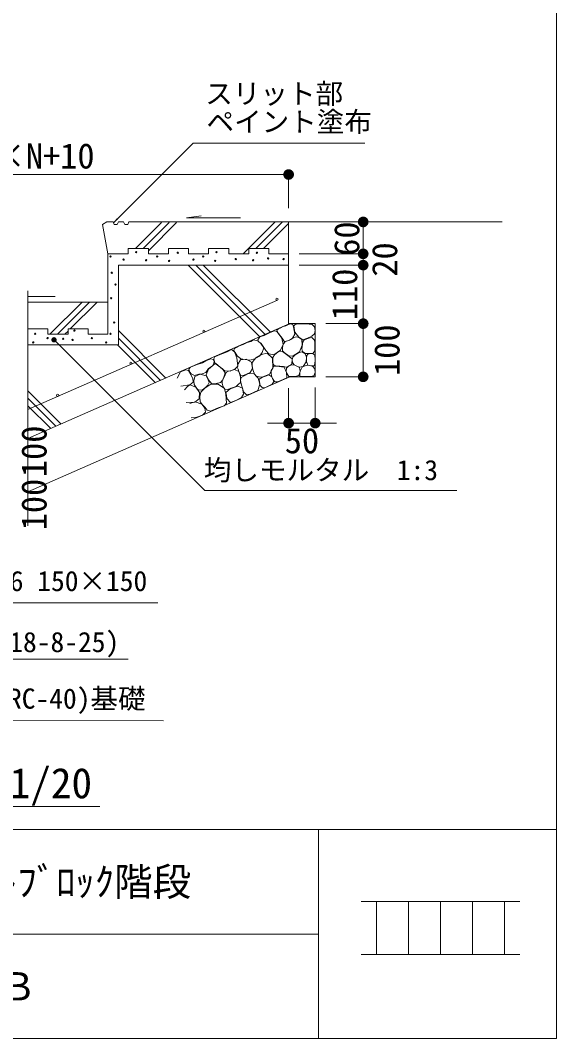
# Model space of a CAD drawing. Units: millimetres at full size, sheet at 1:20. Extents: x 170 to 5646, y 2192 to 5926.
# Drawn here: x 4638 to 5646, y 2192 to 4106 of the extents above; entities that cross this region are included whole.
import ezdxf
from ezdxf.enums import TextEntityAlignment as Align

# ---------------------------------------------------------------- set-up
doc = ezdxf.new("R2010")
doc.units = ezdxf.units.MM
doc.header["$LTSCALE"] = 20
doc.linetypes.add('USER1', pattern=[50, 37.5, -12.5])
for name, color, linetype, lineweight in [('0_2', 7, 'Continuous', 13), ('_0-0_', 7, 'Continuous', 13), ('ハッチ', 4, 'Continuous', 13), ('寸法', 1, 'Continuous', 13), ('本体', 7, 'Continuous', 13)]:
    doc.layers.add(name, color=color, linetype=linetype, lineweight=lineweight)
doc.styles.add('ＭＳ ゴシック', font='')
doc.styles.get('ＭＳ ゴシック').set_extended_font_data('MS Gothic')

# ---------------------------------------------------------------- blocks, each defined once
blk = doc.blocks.new('filled_dot')
at = {"color": 0, "linetype": 'Continuous', "lineweight": -2, "const_width": 1.25}
blk.add_lwpolyline([(-0.625, 0, 1), (0.625, 0, 1)], format="xyb", close=True, dxfattribs=at)
blk = doc.blocks.new('filled_arrow')
at = {"color": 0, "linetype": 'Continuous', "lineweight": -2}
blk.add_solid([(7.5, 1.25), (0, 0), (7.5, -1.25)], dxfattribs=at)

msp = doc.modelspace()

# ---------------------------------------------------------------- linework, layer by layer
at = {"layer": '0_2'}
for p, q in [((5278.64, 2450.28), (5576.46, 2450.28)), ((5307.55, 2450.28), (5307.55, 2350.28)), ((5367.55, 2450.28), (5367.55, 2350.28)), ((5427.55, 2450.28), (5427.55, 2350.28)), ((5487.55, 2450.28), (5487.55, 2350.28)), ((5547.55, 2450.28), (5547.55, 2350.28)), ((5198.12, 2388.97), (3254.23, 2388.97)), ((5278.64, 2350.28), (5576.46, 2350.28))]:
    msp.add_line(p, q, dxfattribs=at)
at = {"layer": '0_2', "color": 1}
for points in [[(4812.83, 3725.85), (4819.9, 3732.92), (4962.78, 3875.8), (5285.33, 3875.8)], [(4202.16, 3177.11), (4209.23, 3170.04), (4367.82, 3011.46), (4896.67, 3011.46)]]:
    msp.add_lwpolyline(points, dxfattribs=at)
at = {"layer": '_0-0_', "color": 4}
msp.add_line((5142.17, 3753.57), (5142.17, 3816.64), dxfattribs=at)
at = {"layer": '_0-0_', "color": 6}
msp.add_line((169.55, 2585.55), (5645.8, 2585.55), dxfattribs=at)
at = {"layer": '_0-0_'}
msp.add_line((5198.12, 2585.55), (5198.12, 2192.39), dxfattribs=at)
at = {"layer": '_0-0_', "color": 6}
msp.add_lwpolyline([(5645.8, 5816.02), (169.55, 5816.02), (169.55, 2192.39), (5645.8, 2192.39)], close=True, dxfattribs=at)
at = {"layer": 'ハッチ'}
for p, q in [((4854.48, 3677.5), (4903.31, 3726.33)), ((4868.62, 3677.5), (4917.45, 3726.33)), ((5056.61, 3667.5), (5116.61, 3727.5)), ((5080.75, 3677.5), (5130.75, 3727.5)), ((4953.57, 3646.33), (5088.28, 3511.62)), ((4967.72, 3646.33), (5098.11, 3515.93)), ((4981.86, 3646.33), (5107.94, 3520.25)), ((4693.5, 3516.52), (4753.31, 3576.33)), ((4707.64, 3516.52), (4767.45, 3576.33)), ((4822.17, 3523.18), (4911.37, 3433.97)), ((4822.17, 3509.03), (4901.55, 3429.66)), ((4820.73, 3496.33), (4891.72, 3425.34)), ((4652.19, 3410.31), (4714.81, 3347.69)), ((4652.19, 3396.17), (4704.98, 3343.38)), ((4652.19, 3382.03), (4695.15, 3339.07))]:
    msp.add_line(p, q, dxfattribs=at)
at = {"layer": 'ハッチ', "linetype": 'USER1'}
for p, q in [((4878.54, 3673.27), (4931.59, 3726.33)), ((5094.89, 3677.5), (5142.17, 3724.77)), ((4731.79, 3526.52), (4781.59, 3576.33))]:
    msp.add_line(p, q, dxfattribs=at)
at = {"layer": 'ハッチ'}
for points in [[(5086.4, 3502.17), (5084.4, 3505.83), (5088.28, 3511.33), (5096.16, 3513.86), (5106.23, 3519.07), (5115.46, 3522.94), (5120.14, 3521.54), (5129.56, 3508.87), (5131.88, 3496.91), (5127.03, 3486.64), (5114.63, 3477.93), (5105.05, 3479.31), (5099.41, 3485.95), (5090.3, 3498.74)], [(5123.24, 3517.54), (5120.81, 3522.02), (5119.85, 3523.99), (5123.28, 3526.6), (5127.25, 3528.24), (5132.2, 3530.85), (5136.72, 3532.37), (5140.86, 3534.33), (5145.32, 3535.91), (5150.22, 3534.49), (5151.6, 3530.38), (5154.14, 3516.43), (5149.66, 3509.18), (5143.72, 3505.3), (5134.27, 3502.39), (5130.15, 3509.3)], [(5152.72, 3527.58), (5152.04, 3532.22), (5154.76, 3534.82), (5159.97, 3535.95), (5171.98, 3535.84), (5180.47, 3535.61), (5186.25, 3534.71), (5190.89, 3530.18), (5192.25, 3523.27), (5190.89, 3517.39), (5185.8, 3512.97), (5177.75, 3508.78), (5168.81, 3506.18), (5161.22, 3510.71), (5153.97, 3520.1)], [(5039.49, 3485.53), (5039.69, 3488.95), (5044.11, 3491.36), (5049.64, 3494.58), (5056.78, 3496.89), (5064.32, 3500.81), (5070.96, 3502.52), (5076.39, 3506.14), (5084.13, 3504.33), (5089.69, 3499.05), (5095.58, 3491.17), (5092.26, 3482), (5087.21, 3475.1), (5078.86, 3470.38), (5069.42, 3467.65), (5060.54, 3468.92), (5052.3, 3469.91), (5045.26, 3475.97), (5041.94, 3482.19)], [(5133.5, 3482.36), (5130.9, 3484.96), (5130.46, 3491.17), (5131.48, 3495.06), (5133.06, 3498.96), (5135.95, 3502.57), (5142.16, 3504.73), (5147.79, 3507.33), (5151.55, 3510.08), (5157.33, 3511.37), (5162.81, 3509.5), (5167, 3506.32), (5167.44, 3496.07), (5162.67, 3483.52), (5150.68, 3475.72), (5143.17, 3475.14)], [(5167.15, 3488.89), (5168.01, 3497.48), (5168.7, 3501.95), (5171.28, 3506.07), (5180.05, 3509.34), (5185.72, 3510.2), (5190.71, 3505.56), (5191.57, 3500.06), (5191.39, 3491.81), (5191.22, 3485.28), (5187.61, 3480.13), (5174.03, 3479.96), (5168.19, 3484.25)], [(5132.49, 3455.98), (5125.9, 3456.2), (5121.8, 3456.23), (5115.01, 3457.57), (5112.63, 3461.66), (5112.57, 3468.37), (5112.72, 3472.75), (5115.52, 3477.73), (5119.57, 3480.81), (5124.28, 3484.63), (5130.82, 3483.91), (5137.96, 3478.14), (5148.63, 3470.19), (5148.21, 3459.93), (5138.45, 3454.3)], [(4991.22, 3468.03), (4995.87, 3470.31), (5000.16, 3468.81), (5002.02, 3465.24), (5001.8, 3461.81), (4999.27, 3457.25), (4991.49, 3452.19), (4986.59, 3444.76), (4979.78, 3442.01), (4973.26, 3441.28), (4965, 3438.76), (4959.26, 3442.17), (4956.33, 3445.08), (4954.33, 3450.51), (4957.9, 3454.3), (4969.99, 3459.38), (4980.14, 3462.74), (4986.86, 3466.67)], [(5069.74, 3444.69), (5062.92, 3441.41), (5056.92, 3438.72), (5052.49, 3437.98), (5048.79, 3446.47), (5047.15, 3450.53), (5045.29, 3454.5), (5047.44, 3460.88), (5051.98, 3468.5), (5062.11, 3469.44), (5072.61, 3464.23), (5074.46, 3451.85)], [(5086.62, 3436.48), (5081.27, 3437.8), (5077.89, 3441.52), (5075.51, 3448.06), (5074.02, 3453.08), (5073.77, 3458.33), (5073.48, 3463.03), (5080.78, 3472.14), (5091.42, 3478.31), (5101.97, 3480.7), (5112.15, 3471.43), (5112.21, 3452.71), (5105.93, 3441.07), (5092.71, 3435.99)], [(5162.03, 3454.47), (5156.59, 3456.99), (5152.21, 3459.64), (5149.56, 3463.36), (5148.76, 3468.13), (5149.95, 3473.3), (5154.33, 3477.95), (5160.57, 3481.26), (5166.67, 3483.25), (5173.17, 3479.8), (5175.56, 3473.57), (5175.3, 3464.29), (5169.59, 3455.8)], [(5175.86, 3471.33), (5176.39, 3476.24), (5178.25, 3478.89), (5183.55, 3480.09), (5188.33, 3479.42), (5191.52, 3476.9), (5191.91, 3468.41), (5191.65, 3460.99), (5190.45, 3456.88), (5183.82, 3457.27), (5177.98, 3458.47), (5175.86, 3465.1)], [(5021.47, 3439.18), (5018.59, 3430.81), (5013.86, 3425.45), (5006.14, 3423.59), (4997.78, 3423.34), (4991.6, 3430.87), (4987.14, 3440.35), (4991.37, 3450.83), (5003.81, 3461.18), (5017.76, 3451.47), (5023.02, 3443.88)], [(5047.38, 3421.94), (5044.35, 3418.64), (5038.56, 3416.51), (5033.85, 3414.81), (5028.13, 3412.5), (5022.05, 3413.16), (5019.39, 3417.69), (5017.12, 3423.83), (5017.28, 3429.08), (5020.37, 3434.28), (5022.82, 3440.04), (5025.1, 3444.7), (5029.24, 3446.79), (5034.53, 3448.09), (5040.67, 3450.37), (5048.73, 3446.36), (5051.98, 3436.25), (5051.59, 3425.92)], [(5127.81, 3429.33), (5120.95, 3426.97), (5116.11, 3426.97), (5114.08, 3429.34), (5111.75, 3433.34), (5110.24, 3437.67), (5109.57, 3444), (5109.63, 3448.5), (5112.5, 3452.48), (5113.83, 3455.61), (5119.58, 3456.52), (5133.82, 3454.5), (5138.03, 3444.67), (5138.95, 3434.17)], [(5147.03, 3436.7), (5142.66, 3436.83), (5139.47, 3441.74), (5137.61, 3446.12), (5138.01, 3452.35), (5141.06, 3455.8), (5147.7, 3458.98), (5153.54, 3458.05), (5162.29, 3453.68), (5163.89, 3446.12), (5161.1, 3438.96), (5154.6, 3436.97)], [(5166.54, 3436.83), (5163.35, 3437.89), (5162.96, 3443.46), (5163.89, 3446.91), (5165.88, 3450.89), (5167.73, 3454.6), (5171.32, 3456.59), (5177.69, 3458.32), (5186.97, 3456.33), (5191.48, 3451.55), (5192.02, 3444.66), (5189.49, 3438.42), (5182.46, 3436.7), (5175.16, 3436.7)], [(4991.15, 3430.58), (4992.73, 3425.82), (4990.08, 3420.71), (4986.66, 3416.63), (4980.12, 3411.96), (4972.92, 3411.41), (4969.64, 3414.36), (4964.37, 3422.2), (4964.18, 3428.94), (4965.89, 3437.25), (4975.73, 3441.2), (4987.12, 3438.05)], [(5069.42, 3404), (5062.81, 3402.78), (5057.42, 3408.38), (5055.98, 3413.44), (5054.42, 3418.69), (5052.32, 3425.97), (5052.02, 3430.89), (5053.07, 3435.23), (5065.39, 3442.17), (5076.49, 3442.46), (5084.67, 3434), (5088.18, 3422.53), (5084.25, 3410.68)], [(5097.29, 3415.81), (5092.15, 3416.08), (5088.62, 3420.32), (5087.38, 3426.85), (5086.93, 3431.79), (5093.03, 3435.86), (5100.36, 3438.28), (5104.73, 3440.05), (5110.88, 3436.11), (5114.19, 3427.27), (5111.24, 3422.57)], [(4995.48, 3371.96), (4989.09, 3373.63), (4985.02, 3378.96), (4980.47, 3384.01), (4976.21, 3389.64), (4975.29, 3399.15), (4977.26, 3407.47), (4984.52, 3415.1), (4995.67, 3422.43), (5009.92, 3422.86), (5021.39, 3414.64), (5024.29, 3403.59), (5025.17, 3386.58), (5021.29, 3381.95), (5009.72, 3377.88)], [(5042.78, 3391.58), (5033.03, 3388.07), (5026.09, 3395.55), (5025.13, 3401.49), (5024.24, 3406.72), (5032.59, 3413.74), (5046.47, 3419.11), (5055.36, 3415.16), (5057.64, 3403.65), (5053.79, 3397.24)]]:
    msp.add_lwpolyline(points, close=True, dxfattribs=at)
for points in [[(5041.79, 3451.57), (5032.41, 3446.85), (5022.59, 3447.89), (5014.96, 3453.58), (5008.66, 3459.1), (5003.54, 3462.44), (5001.81, 3470.35), (5003.69, 3474.05), (5010.35, 3476.82), (5018.52, 3480.52), (5026.63, 3483.42), (5035.06, 3487.81), (5040.52, 3483.29), (5045.01, 3472.3), (5046.47, 3456.29), (5041.68, 3451.15)], [(4932.81, 3433.55), (4938.83, 3445.99), (4948.83, 3449.73), (4953.87, 3448.11), (4958.59, 3440.65), (4962.15, 3432.42), (4962.82, 3426.63), (4956.37, 3421.07), (4939.9, 3418.84)], [(4946.57, 3411.73), (4952.14, 3417.96), (4956.81, 3421.51), (4967.5, 3417.07), (4974.73, 3407.12), (4973.99, 3394.82), (4965.94, 3389.03), (4949.47, 3388.14)], [(4956.31, 3386.29), (4966.83, 3389.26), (4979.07, 3384.81), (4984.56, 3377.33), (4985.67, 3369.84), (4980.12, 3364.29), (4969.66, 3360.4), (4959.08, 3359.46)]]:
    msp.add_lwpolyline(points, dxfattribs=at)
for centre in [(4807.47, 3662.51), (4832.04, 3656.66), (4855.45, 3670.71), (4874.17, 3655.49), (4895.24, 3662.51), (4933.85, 3669.54), (4963.11, 3656.66), (4981.84, 3662.51), (5006.41, 3670.71), (5042.69, 3657.83), (5075.46, 3655.49), (5082.48, 3669.54), (5103.54, 3659), (5132.8, 3657.83), (4917.47, 3654.32), (5004.07, 3654.32), (4809.81, 3632.09), (4816.83, 3609.85), (4808.64, 3584.11), (4739.59, 3523.25), (4814.49, 3538.47), (4665.86, 3517.4), (4689.27, 3509.21), (4718.53, 3508.04), (4736.08, 3505.7), (4772.36, 3509.21), (4807.47, 3517.4), (4662.35, 3501.02), (4799.27, 3501.02)]:
    msp.add_circle(centre, 1.25, dxfattribs=at)
at = {"layer": '寸法'}
for p, q in [((4122.17, 3816.64), (5142.17, 3816.64)), ((5142.17, 3773.57), (5142.17, 3816.64)), ((5162.17, 3727.5), (5282.31, 3727.5)), ((5282.31, 3727.5), (5282.31, 3667.5)), ((5282.31, 3707.5), (5282.31, 3606.33)), ((5162.17, 3667.5), (5282.31, 3667.5)), ((5162.17, 3667.5), (5282.31, 3667.5)), ((5162.17, 3646.33), (5282.31, 3646.33)), ((5162.17, 3646.33), (5282.31, 3646.33)), ((5282.31, 3646.33), (5282.31, 3536.33)), ((5212.17, 3536.33), (5282.31, 3536.33)), ((5212.17, 3536.33), (5282.31, 3536.33)), ((5282.31, 3536.33), (5282.31, 3436.33)), ((5212.17, 3436.33), (5282.31, 3436.33)), ((5142.17, 3415.27), (5142.17, 3349.29)), ((5192.17, 3416.33), (5192.17, 3349.29)), ((5102.17, 3349.29), (5232.17, 3349.29))]:
    msp.add_line(p, q, dxfattribs=at)
at = {"layer": '寸法', "color": 3}
msp.add_line((4300.03, 2628.66), (4787.42, 2628.66), dxfattribs=at)
at = {"layer": '寸法'}
msp.add_lwpolyline([(4097.35, 3082.98), (4104.42, 3075.9), (4274.51, 2905.81), (4840.8, 2905.81)], dxfattribs=at)
at = {"layer": '本体'}
for p, q in [((4950.26, 3735), (4977.92, 3738.69)), ((4950.26, 3735), (5051.67, 3735)), ((4792.17, 3722.5), (4800.83, 3727.5)), ((4792.17, 3722.5), (4802.17, 3667.5)), ((4800.83, 3727.5), (4812.17, 3727.5)), ((4812.17, 3727.5), (4814.17, 3722.5)), ((4814.17, 3722.5), (4820.17, 3722.5)), ((4822.17, 3727.5), (4820.17, 3722.5)), ((4822.17, 3727.5), (4832.17, 3727.5)), ((4832.17, 3727.5), (4834.17, 3722.5)), ((4834.17, 3722.5), (4840.17, 3722.5)), ((4842.17, 3727.5), (4840.17, 3722.5)), ((4842.17, 3727.5), (5142.17, 3727.5)), ((5142.17, 3536.33), (5142.17, 3727.5)), ((5142.17, 3727.5), (5543.76, 3727.5)), ((4840.76, 3677.5), (4878.54, 3677.5)), ((4840.76, 3677.5), (4840.76, 3667.5)), ((4878.54, 3677.5), (4878.54, 3667.5)), ((4916.31, 3677.5), (4954.09, 3677.5)), ((4916.31, 3677.5), (4916.31, 3667.5)), ((4954.09, 3677.5), (4954.09, 3667.5)), ((4991.87, 3677.5), (5029.65, 3677.5)), ((4991.87, 3677.5), (4991.87, 3667.5)), ((5029.65, 3677.5), (5029.65, 3667.5)), ((5067.43, 3677.5), (5105.2, 3677.5)), ((5067.43, 3677.5), (5067.43, 3667.5)), ((5105.2, 3677.5), (5105.2, 3667.5)), ((4802.17, 3516.52), (4802.17, 3667.5)), ((4802.17, 3667.5), (4840.76, 3667.5)), ((4878.54, 3667.5), (4916.31, 3667.5)), ((4954.09, 3667.5), (4991.87, 3667.5)), ((5029.65, 3667.5), (5067.43, 3667.5)), ((5105.2, 3667.5), (5142.17, 3667.5)), ((4822.17, 3646.33), (5142.17, 3646.33)), ((4822.17, 3496.33), (4822.17, 3646.33)), ((4652.19, 3598.26), (4652.19, 3156.25)), ((4653.4, 3587.15), (4703.18, 3587.15)), ((4652.19, 3576.52), (4802.17, 3576.52)), ((4652.17, 3526.52), (4689.95, 3526.52)), ((4652.17, 3526.52), (4652.17, 3516.52)), ((5144.58, 3536.33), (4652.19, 3320.21)), ((4689.95, 3526.52), (4689.95, 3516.52)), ((4721.79, 3516.52), (4727.73, 3522.46)), ((4727.73, 3526.52), (4727.73, 3516.52)), ((4727.73, 3526.52), (4765.51, 3526.52)), ((4765.51, 3526.52), (4765.51, 3516.52)), ((5142.17, 3536.33), (5192.17, 3536.33)), ((5192.17, 3436.33), (5192.17, 3536.33)), ((4689.95, 3516.52), (4727.73, 3516.52)), ((4765.51, 3516.52), (4802.17, 3516.52)), ((4652.19, 3496.33), (4822.17, 3496.33)), ((4652.19, 3220.21), (5144.58, 3436.33)), ((5144.58, 3436.33), (5192.17, 3436.33))]:
    msp.add_line(p, q, dxfattribs=at)
at = {"layer": '本体', "color": 4}
msp.add_line((5121.1, 3580.63), (4652.19, 3374.81), dxfattribs=at)
at = {"layer": '本体', "color": 1}
for points in [[(4701.29, 3505.94), (4708.36, 3498.87), (4984.76, 3222.47), (5458.4, 3222.47)], [(4144.08, 2922.89), (4158.23, 2908.74), (4275.85, 2791.12), (4906.93, 2789.66)]]:
    msp.add_lwpolyline(points, dxfattribs=at)
at = {"layer": '本体'}
for centre in [(5120.3, 3582.46), (4982.95, 3522.17), (4845.6, 3461.89), (4708.24, 3401.6)]:
    msp.add_circle(centre, 2, dxfattribs=at)

# ---------------------------------------------------------------- block references
at = {"layer": '0_2', "color": 1, "xscale": 1.33, "yscale": 1.33, "rotation": 45}
msp.add_blockref('filled_arrow', (4812.83, 3725.85), dxfattribs=at)
at = {"layer": '寸法', "xscale": 8, "yscale": 8}
for p, rotation in [((5142.17, 3816.64), 180), ((5282.31, 3727.5), 270), ((5282.31, 3667.5), 90), ((5282.31, 3667.5), 90), ((5282.31, 3646.33), 270), ((5282.31, 3646.33), 270), ((5282.31, 3536.33), 90), ((5282.31, 3536.33), 270), ((5282.31, 3436.33), 90), ((5142.17, 3349.29), 180)]:
    msp.add_blockref('filled_dot', p, dxfattribs=dict(at, rotation=rotation))
msp.add_blockref('filled_dot', (5192.17, 3349.29), dxfattribs=at)
at = {"layer": '本体', "color": 1, "xscale": 4, "yscale": 4, "rotation": 315}
msp.add_blockref('filled_dot', (4701.29, 3505.94), dxfattribs=at)

# ---------------------------------------------------------------- texts
at = {"layer": '_0-0_', "style": 'ＭＳ ゴシック'}
for s, p in [('ｺﾝｸﾘｰﾄ階段\u3000ｺﾝｸﾘｰﾄﾌﾞﾛｯｸ階段', (4469.57, 2487.26)), ('ＣＫ－Ａ,Ｂ', (4469.57, 2290.68))]:
    msp.add_text(s, height=53.17, dxfattribs=at).set_placement(p, align=Align.MIDDLE_CENTER)
at = {"layer": '寸法', "color": 3, "style": 'ＭＳ ゴシック'}
for s, height, p in [('スリット部', 37.98, (4985.54, 3938.31)), ('ペイント塗布', 37.98, (4987.85, 3885.33)), ('均しモルタル\u30001:3', 37.98, (4982.76, 3230.78)), ('溶接金網φ6 150×150', 37.98, (4371.62, 3022.21)), ('コンクリ－ト(18-8-25)', 37.98, (4280.51, 2907.53)), ('再生ｸﾗｯｼｬ-ﾗﾝ(RC-40)基礎', 37.98, (4278.16, 2801.19)), ('断面図\u30001/20', 56.96, (4307.1, 2627.16))]:
    msp.add_text(s, height=height, dxfattribs=at).set_placement(p, align=Align.BOTTOM_LEFT)
at = {"layer": '寸法', "style": 'ＭＳ ゴシック'}
for s, p in [('350×N+10', (4632.17, 3851.64)), ('50', (5167.17, 3316.4))]:
    msp.add_text(s, height=47.47, dxfattribs=at).set_placement(p, align=Align.MIDDLE_CENTER)
for s, p in [('60', (5251.27, 3696.13)), ('20', (5322.49, 3656.91)), ('110', (5247.31, 3591.33)), ('100', (5326.84, 3486.33)), ('100', (4663.61, 3296.33)), ('100', (4663.61, 3196.33))]:
    msp.add_text(s, height=47.47, rotation=90, dxfattribs=at).set_placement(p, align=Align.MIDDLE_CENTER)

doc.saveas('drawing.dxf')
